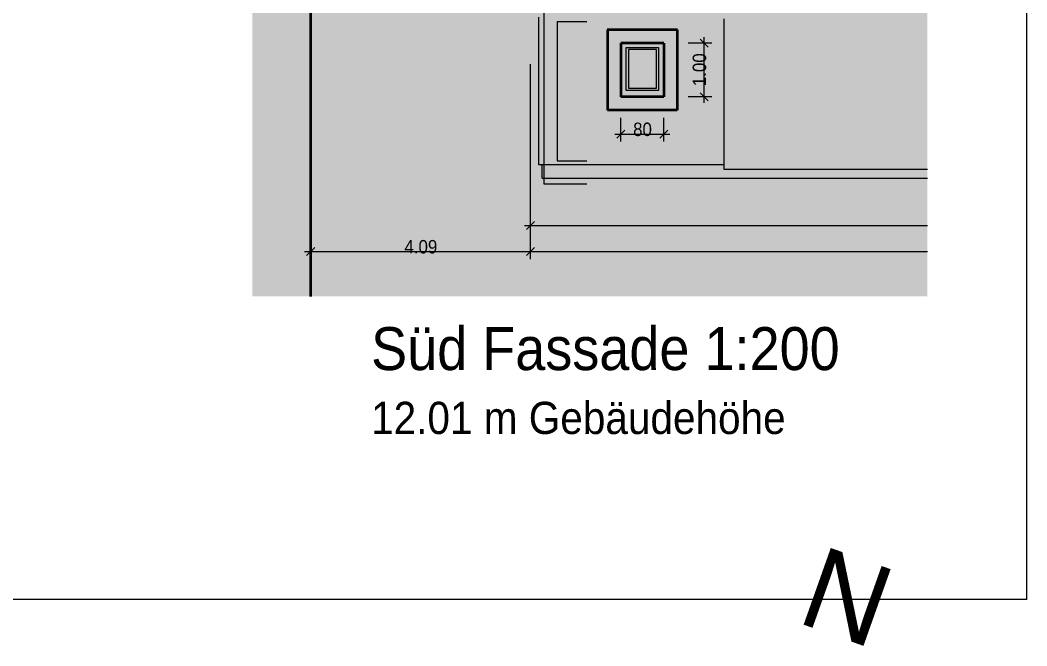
# Model space of a CAD drawing. Header units: metres. Extents: x -0.64 to 0.89, y -0.01 to 0.61.
# Drawn here: x 0.5363 to 0.63, y 0.1401 to 0.1983 of the extents above; entities that cross this region are included whole.
import ezdxf
from ezdxf.xclip import XClip

# ---------------------------------------------------------------- set-up
doc = ezdxf.new("R2010")
doc.units = ezdxf.units.M
doc.header["$MEASUREMENT"] = 0
doc.header["$XCLIPFRAME"] = 0
doc.linetypes.add('Strich 2', pattern=[0.002822, 0.001411, -0.001411])
doc.linetypes.add('Strichpunkt 6_2_2mm Schnitt', pattern=[0.01, 0.006, -0.002, 0, -0.002])
for name, color, linetype in [('011_Stift 1.Grau', 7, 'Continuous'), ('015 Innenwände', 7, 'Continuous'), ('015 Innenwände Bauteilschraffuren', 7, 'Continuous'), ('035 Decken', 7, 'Continuous'), ('035 Decken Bauteilschraffuren', 7, 'Continuous'), ('105 Bemassungen Projekt', 7, 'Continuous'), ('250 Abbildungen _ Grafiken', 7, 'Continuous'), ('255 Plangrafiken', 7, 'Continuous'), ('255 Plangrafiken Bauteilschraffuren', 7, 'Continuous'), ('800 Plankopf', 7, 'Continuous')]:
    doc.layers.add(name, color=color, linetype=linetype)
doc.styles.add('ERSTELLTER_STIL_1', font='Arial.ttf')
doc.styles.add('ERSTELLTER_STIL_5', font='Arial.ttf', dxfattribs={"width": 0.9})
doc.styles.add('ERSTELLTER_STIL_7', font='Helvetica.ttc', dxfattribs={"width": 0.9})

# ---------------------------------------------------------------- blocks, each defined once
blk = doc.blocks.new('Zeichnung_8_7', base_point=(0.710078, 0.200414))
at = {"layer": '015 Innenwände', "linetype": 'Continuous', "lineweight": 0, "true_color": 0x000000}
for points in [[(0.584551, 0.198578), (0.584551, 0.190527), (0.586083, 0.190527), (0.584551, 0.188337), (0.584551, 0.184854), (0.593869, 0.184854), (0.597397, 0.189896), (0.590959, 0.189896), (0.590959, 0.197496), (0.597467, 0.197496), (0.597467, 0.19325), (0.600752, 0.197897), (0.601051, 0.197897), (0.601051, 0.184854), (0.601801, 0.184854), (0.601801, 0.197496), (0.601801, 0.199314), (0.585301, 0.199314), (0.585301, 0.198578)], [(0.59552, 0.195551), (0.59292, 0.195551), (0.59292, 0.191951), (0.59552, 0.191951)]]:
    blk.add_hatch(color=18, dxfattribs=at).paths.add_polyline_path(points)
h = blk.add_hatch(color=18, dxfattribs=at)
h.paths.add_polyline_path([(0.592209, 0.191246), (0.596217, 0.191246), (0.596217, 0.196147), (0.592209, 0.196147)])
h.paths.add_polyline_path([(0.59272, 0.191751), (0.59272, 0.195751), (0.59572, 0.195751), (0.59572, 0.191751)], flags=0)
h = blk.add_hatch(color=18, dxfattribs=at)
h.paths.add_polyline_path([(0.59272, 0.195751), (0.59272, 0.191751), (0.59572, 0.191751), (0.59572, 0.195751)])
h.paths.add_polyline_path([(0.59292, 0.191951), (0.59292, 0.195551), (0.59552, 0.195551), (0.59552, 0.191951)], flags=0)
at = {"layer": '015 Innenwände Bauteilschraffuren', "linetype": 'Continuous', "lineweight": 0, "true_color": 0x000000}
for points in [[(0.592209, 0.191146), (0.592209, 0.196147), (0.590959, 0.196147), (0.590959, 0.191146)], [(0.596217, 0.191146), (0.597467, 0.191146), (0.597467, 0.196147), (0.596217, 0.196147)]]:
    blk.add_hatch(color=18, dxfattribs=at).paths.add_polyline_path(points)
at = {"layer": '035 Decken', "linetype": 'Continuous', "lineweight": 0, "true_color": 0x000000}
for points in [[(0.590959, 0.197496), (0.590959, 0.197423), (0.597467, 0.197423), (0.597467, 0.197496)], [(0.592209, 0.191246), (0.592209, 0.191199), (0.592718, 0.191199), (0.596217, 0.191146), (0.596217, 0.191246)], [(0.584876, 0.183589), (0.592981, 0.183589), (0.593544, 0.184394), (0.600726, 0.184394), (0.600726, 0.183589), (0.620741, 0.183589), (0.620741, 0.184413), (0.601801, 0.184413), (0.601801, 0.184854), (0.584876, 0.184854)]]:
    blk.add_hatch(color=18, dxfattribs=at).paths.add_polyline_path(points)
h = blk.add_hatch(dxfattribs=at)
h.set_pattern_fill('Platten_30_30cm_0007', color=18, style=0, pattern_type=2)
h.set_pattern_definition([(360, (0.590959327, 0.190960023), (0, 2.249747e-05), []), (90, (0.5909593, 0.19096), (-0.0015, 0), [])])
h.paths.add_polyline_path([(0.596217, 0.191246), (0.592209, 0.191246), (0.592209, 0.191146), (0.596217, 0.191146)])
at = {"layer": '035 Decken Bauteilschraffuren', "linetype": 'Continuous', "lineweight": 0, "true_color": 0x000000}
for points in [[(0.590959, 0.196147), (0.597467, 0.196147), (0.597467, 0.197397), (0.590959, 0.197397)], [(0.590959, 0.189896), (0.597467, 0.189896), (0.597467, 0.191146), (0.590959, 0.191146)]]:
    blk.add_hatch(color=18, dxfattribs=at).paths.add_polyline_path(points)
at = {"layer": '255 Plangrafiken Bauteilschraffuren', "linetype": 'Continuous', "lineweight": 13, "true_color": 0xc5b7a5}
h = blk.add_hatch(color=253, dxfattribs=at)
h.paths.add_polyline_path([(0.557902, 0.172573), (0.561589, 0.172573), (0.620741, 0.172573), (0.620741, 0.201414), (0.616122, 0.201414), (0.608572, 0.201414), (0.601825, 0.201414), (0.601825, 0.200414), (0.600851, 0.200414), (0.582301, 0.200414), (0.563339, 0.19983), (0.561066, 0.199844), (0.55981, 0.199852), (0.557902, 0.199837)])
h.paths.add_polyline_path([(0.597467, 0.189896), (0.590956, 0.189896), (0.590959, 0.197397), (0.597467, 0.197397)], flags=0)
at = {"layer": '011_Stift 1.Grau', "color": 7, "linetype": 'Strichpunkt 6_2_2mm Schnitt', "lineweight": 35, "ltscale": 500}
blk.add_line((0.563346, 0.248817), (0.563346, 0.172573), dxfattribs=at)
at = {"layer": '011_Stift 1.Grau', "color": 7, "linetype": 'Strich 2', "lineweight": 13, "ltscale": 500}
for p, q in [((0.585051, 0.200414), (0.585051, 0.183045)), ((0.586297, 0.198164), (0.589033, 0.198164)), ((0.586301, 0.198164), (0.586301, 0.185195)), ((0.586301, 0.185195), (0.589033, 0.185195)), ((0.585051, 0.183045), (0.589033, 0.183045))]:
    blk.add_line(p, q, dxfattribs=at)
at = {"layer": '015 Innenwände', "color": 7, "linetype": 'Continuous', "lineweight": 13, "ltscale": 500}
for p, q in [((0.584551, 0.198578), (0.584551, 0.184854)), ((0.601801, 0.198414), (0.601801, 0.185564)), ((0.59272, 0.195751), (0.59572, 0.195751)), ((0.59272, 0.191751), (0.59272, 0.195751)), ((0.59552, 0.195551), (0.59292, 0.195551)), ((0.59292, 0.195551), (0.59292, 0.191951)), ((0.59552, 0.191951), (0.59552, 0.195551)), ((0.59572, 0.195751), (0.59572, 0.191751)), ((0.59572, 0.191751), (0.59272, 0.191751)), ((0.59292, 0.191951), (0.59552, 0.191951)), ((0.601801, 0.185564), (0.601801, 0.184413)), ((0.584551, 0.184854), (0.601801, 0.184854)), ((0.601801, 0.184413), (0.620741, 0.184413))]:
    blk.add_line(p, q, dxfattribs=at)
at = {"layer": '015 Innenwände', "color": 7, "linetype": 'Continuous', "lineweight": 35, "ltscale": 500}
for p, q in [((0.590959, 0.196147), (0.590959, 0.191146)), ((0.592209, 0.196147), (0.592209, 0.191146)), ((0.596217, 0.196147), (0.596217, 0.191146)), ((0.597467, 0.196147), (0.597467, 0.191146))]:
    blk.add_line(p, q, dxfattribs=at)
at = {"layer": '035 Decken', "color": 7, "linetype": 'Continuous', "lineweight": 13, "ltscale": 500}
for p, q in [((0.590959, 0.197496), (0.590959, 0.197397)), ((0.597467, 0.197397), (0.597467, 0.197496)), ((0.584876, 0.183589), (0.584876, 0.184854)), ((0.584876, 0.183589), (0.620741, 0.183589))]:
    blk.add_line(p, q, dxfattribs=at)
at = {"layer": '035 Decken', "color": 7, "linetype": 'Continuous', "lineweight": 35, "ltscale": 500}
for p, q in [((0.590959, 0.197397), (0.590959, 0.196147)), ((0.597467, 0.197397), (0.590959, 0.197397)), ((0.597467, 0.197397), (0.597467, 0.196147)), ((0.596217, 0.196147), (0.592209, 0.196147)), ((0.590959, 0.191146), (0.590959, 0.189896)), ((0.596217, 0.191146), (0.592209, 0.191146)), ((0.597467, 0.191146), (0.597467, 0.189896)), ((0.597467, 0.189896), (0.590959, 0.189896))]:
    blk.add_line(p, q, dxfattribs=at)
at = {"layer": '105 Bemassungen Projekt', "color": 7, "linetype": 'Continuous', "lineweight": 13, "ltscale": 500}
for p, q in [((0.600668, 0.196147), (0.598465, 0.196147)), ((0.60034, 0.195772), (0.59959, 0.196522)), ((0.599965, 0.196147), (0.599965, 0.196709)), ((0.599965, 0.191146), (0.599965, 0.196147)), ((0.583801, 0.178486), (0.583801, 0.194189)), ((0.563346, 0.176056), (0.563346, 0.191759)), ((0.583801, 0.176056), (0.583801, 0.191759)), ((0.600668, 0.191146), (0.598465, 0.191146)), ((0.59959, 0.191521), (0.60034, 0.190771)), ((0.599965, 0.190584), (0.599965, 0.191146)), ((0.592209, 0.186982), (0.592209, 0.189185)), ((0.596217, 0.186982), (0.596217, 0.189185)), ((0.591647, 0.187685), (0.592209, 0.187685)), ((0.592584, 0.18806), (0.591834, 0.18731)), ((0.592209, 0.187685), (0.596217, 0.187685)), ((0.595842, 0.18731), (0.596592, 0.18806)), ((0.596217, 0.187685), (0.596779, 0.187685)), ((0.583238, 0.179189), (0.583801, 0.179189)), ((0.584176, 0.179564), (0.583426, 0.178814)), ((0.583801, 0.179189), (0.620741, 0.179189)), ((0.563721, 0.177134), (0.562971, 0.176384)), ((0.584176, 0.177134), (0.583426, 0.176384)), ((0.562783, 0.176759), (0.563346, 0.176759)), ((0.563346, 0.176759), (0.583801, 0.176759)), ((0.583801, 0.176759), (0.620741, 0.176759))]:
    blk.add_line(p, q, dxfattribs=at)
at = {"layer": '255 Plangrafiken', "color": 7, "linetype": 'Continuous', "lineweight": 13, "ltscale": 500, "flags": 128}
blk.add_lwpolyline([(0.590956, 0.189896), (0.590959, 0.197397), (0.597467, 0.197397), (0.597467, 0.189896)], close=True, dxfattribs=at)
at = {"layer": '105 Bemassungen Projekt', "color": 7, "linetype": 'Continuous', "lineweight": 13, "insert": (0.600165, 0.192145), "char_height": 0.00125, "attachment_point": 7, "rotation": 90, "style": 'ERSTELLTER_STIL_5'}
blk.add_mtext('\\A1;{\\pql;\\fArial|b0|i0|c0|p0;\\W0.900000;1.00}', dxfattribs=at)
at = {"layer": '105 Bemassungen Projekt', "color": 7, "linetype": 'Continuous', "lineweight": 13, "char_height": 0.00125, "attachment_point": 7, "style": 'ERSTELLTER_STIL_5'}
for s, insert in [('\\A1;{\\pql;\\fArial|b0|i0|c0|p0;\\W0.900000;80}', (0.593355, 0.187485)), ('\\A1;{\\pql;\\fArial|b0|i0|c0|p0;\\W0.900000;4.09}', (0.572072, 0.17656))]:
    blk.add_mtext(s, dxfattribs=dict(at, insert=insert))

msp = doc.modelspace()

# ---------------------------------------------------------------- linework, layer by layer
at = {"layer": '800 Plankopf', "color": 7, "linetype": 'Continuous', "lineweight": 13, "ltscale": 1000}
for q in [(0.63, 0.297), (0.43, 0.144365)]:
    msp.add_line((0.63, 0.144365), q, dxfattribs=at)

# ---------------------------------------------------------------- block references
at = {"layer": '250 Abbildungen _ Grafiken', "color": 7, "linetype": 'Continuous', "lineweight": 13, "ltscale": 1000}
ref = msp.add_blockref('Zeichnung_8_7', (0.710078, 0.200414), dxfattribs=at)
XClip(ref).set_block_clipping_path([(0.5579018284, 0.1725734675), (0.6207410159, 0.2860502168)])

# ---------------------------------------------------------------- texts
at = {"color": 7, "linetype": 'Continuous', "lineweight": 13, "attachment_point": 7, "style": 'ERSTELLTER_STIL_7'}
for s, insert, char_height in [('\\A1;{\\pql;\\fHelvetica|b0|i0|c0|p0;\\W0.900000;Süd Fassade 1:200}', (0.568969, 0.165666), 0.004), ('\\A1;{\\pql;\\fHelvetica|b0|i0|c0|p0;\\W0.900000;12.01 m Gebäudehöhe}', (0.568969, 0.159733), 0.003)]:
    msp.add_mtext(s, dxfattribs=dict(at, insert=insert, char_height=char_height))
at = {"color": 7, "linetype": 'Continuous', "lineweight": 13, "insert": (0.608406, 0.142322), "char_height": 0.00757153, "attachment_point": 7, "rotation": 340.49774, "style": 'ERSTELLTER_STIL_1'}
msp.add_mtext('\\A1;{\\pql;\\fArial|b0|i0|c0|p0;\\W1.000000;N}', dxfattribs=at)

doc.saveas('drawing.dxf')
